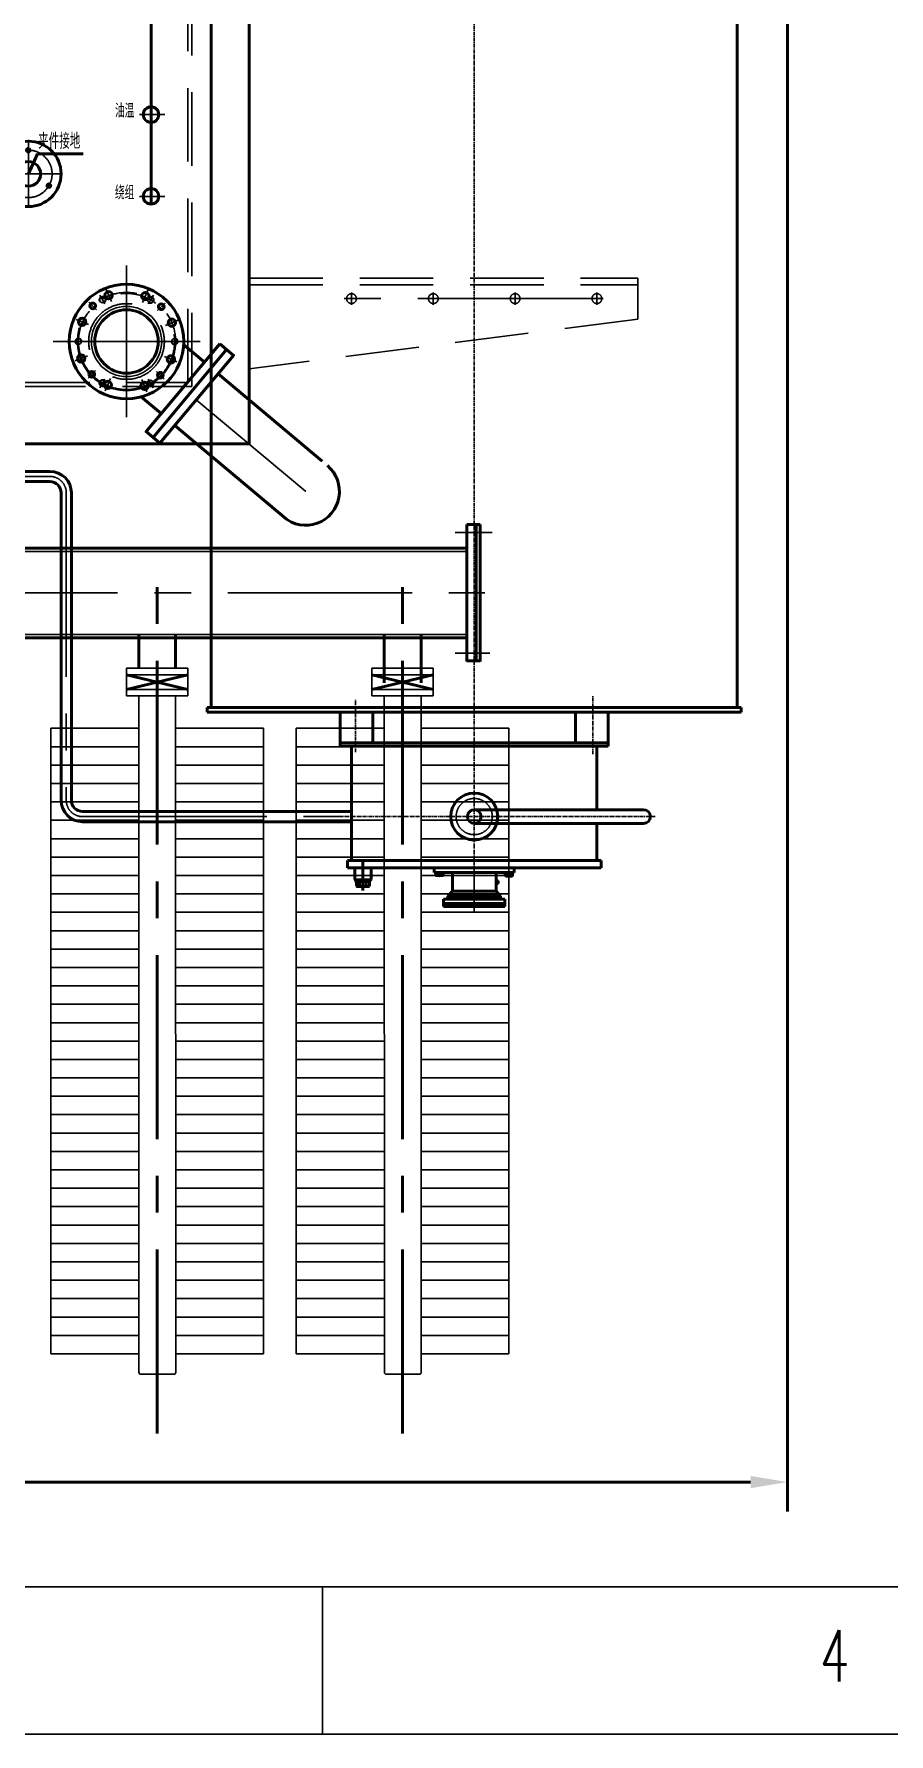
# Model space of a CAD drawing. Header units: millimetres. Extents: x 71406 to 93150, y 2492 to 17792.
# Drawn here: x 79327 to 81417, y 2582 to 6740 of the extents above; entities that cross this region are included whole.
import ezdxf

# ---------------------------------------------------------------- set-up
doc = ezdxf.new("R2010")
doc.units = ezdxf.units.MM
doc.header["$LTSCALE"] = 360
for name, pattern in [('ACAD_ISO04W100', [30, 24, -3, 0, -3]), ('CENTER', [2, 1.25, -0.25, 0.25, -0.25]), ('DASHED', [0.75, 0.5, -0.25]), ('DIVIDE', [1.25, 0.5, -0.25, 0, -0.25, 0, -0.25])]:
    doc.linetypes.add(name, pattern=pattern)
for name, color, linetype, lineweight in [('0粗实线层', 7, 'Continuous', 50), ('1虚线层', 5, 'DASHED', 25), ('2中心线层', 1, 'CENTER', 25), ('4细实线层', 2, 'Continuous', 25), ('5文字层', 6, 'Continuous', 25), ('6标注层', 3, 'Continuous', 25)]:
    doc.layers.add(name, color=color, linetype=linetype, lineweight=lineweight)
for name, color, linetype in [('1轮廓实线层', 7, 'Continuous'), ('2', 2, 'CENTER'), ('3中心线层', 1, 'ACAD_ISO04W100'), ('4虚线层', 6, 'DASHED'), ('5', 3, 'Continuous'), ('6', 4, 'DIVIDE')]:
    doc.layers.add(name, color=color, linetype=linetype)
doc.styles.add('ROMANS', font='romans.shx', dxfattribs={"width": 0.67, "bigfont": 'bigfont.shx'})
doc.styles.get("Standard").update_dxf_attribs({"font": 'txt.shx', "width": 0.67, "bigfont": 'hztxt.shx'})
doc.styles.add('TH_GBDIM', font='txt.shx', dxfattribs={"width": 0.67, "bigfont": 'hztxt.shx'})
doc.dimstyles.new('TH_GBDIM', dxfattribs={"dimscale": 36, "dimtxt": 3.5, "dimasz": 2.5, "dimexe": 2, "dimexo": 0, "dimgap": 1.5, "dimtad": 0, "dimtoh": 1, "dimdec": 1, "dimdsep": 46, "dimtxsty": 'TH_GBDIM', "dimcen": 2.5, "dimclrd": 3, "dimclre": 3, "dimclrt": 6, "dimadec": 0, "dimazin": 2, "dimtfac": 0.714286, "dimtdec": 1, "dimtmove": 0, "dimatfit": 3, "dimfxl": 2, "dimtzin": 0, "dimlwd": -1, "dimlwe": -1, "dimarcsym": 0})

# ---------------------------------------------------------------- blocks, each defined once
blk = doc.blocks.new('A$C081C12F3')
for p, q in [((2751.4, 194.2), (2751.4, 2404.2)), ((-3098.6, 194.2), (2751.4, 194.2))]:
    blk.add_line(p, q)
at = {"layer": '1虚线层'}
for p, q in [((2601.4, 344.2), (2601.4, 2254.2)), ((2611.4, 334.2), (2611.4, 2264.2)), ((-2958.6, 334.2), (2611.4, 334.2)), ((-2948.6, 344.2), (2601.4, 344.2))]:
    blk.add_line(p, q, dxfattribs=at)
blk = doc.blocks.new('A$C546C29F4')
at = {"color": 1}
blk.add_line((88.6, 0), (88.6, 1391.5), dxfattribs=at)
at = {"color": 0, "linetype": 'ByBlock'}
for centre in [(88.6, 219), (88.6, 19)]:
    blk.add_circle(centre, 19, dxfattribs=at)
at = {"layer": '3中心线层'}
for p, q in [((60.2, 219), (122.5, 219)), ((60.2, 19), (122.5, 19))]:
    blk.add_line(p, q, dxfattribs=at)
at = {"color": 6, "width": 836.407, "attachment_point": 1, "style": 'TH_GBDIM'}
for s, insert, char_height in [('{\\Ftxt,hztxt|c134;油温}', (0.4, 245.3), 33.746), ('绕组', (0.4, 45.3), 33.75)]:
    blk.add_mtext(s, dxfattribs=dict(at, insert=insert, char_height=char_height))
blk = doc.blocks.new('压力释放阀')
for centre, radius in [((77754.1, -43204.1), 86), ((77695.4, -43102.3), 7), ((77812.9, -43102.3), 7), ((77636.6, -43204.1), 7), ((77871.6, -43204.1), 7), ((77695.3, -43305.8), 7), ((77812.8, -43305.8), 7)]:
    blk.add_circle(centre, radius)
at = {"layer": '1虚线层'}
blk.add_circle((77754.1, -43204.1), 92.5, dxfattribs=at)
for centre, start, end in [((77695.4, -43102.3), 300, 212.9854), ((77812.9, -43102.3), 240, 152.9854), ((77636.6, -43204.1), 0, 272.9854), ((77871.6, -43204.1), 180, 92.9854), ((77695.3, -43305.8), 60, 332.9854), ((77812.8, -43305.8), 120, 32.9854)]:
    blk.add_arc(centre, 8, start, end, dxfattribs=at)
at = {"layer": '2中心线层'}
for p, q in [((77754.1, -43352), (77754.1, -43056.3)), ((77701, -43112), (77688.6, -43090.5)), ((77807.3, -43112.1), (77819.7, -43090.5)), ((77606.2, -43204.2), (77902, -43204.2)), ((77700.9, -43296), (77688.5, -43317.6)), ((77807.2, -43296.1), (77819.6, -43317.6))]:
    blk.add_line(p, q, dxfattribs=at)
blk.add_circle((77754.1, -43204.1), 117.5, dxfattribs=at)
at = {"layer": '4细实线层', "color": 0}
blk.add_circle((77754.1, -43204.1), 140, dxfattribs=at)
blk = doc.blocks.new('A$C66063F32')
for centre, radius in [((0, 0), 80), ((0, 58), 4), ((0, 0), 30), ((-50.2, -29), 4), ((50.2, -29), 4)]:
    blk.add_circle(centre, radius)
at = {"layer": '0粗实线层', "color": 3}
for p, q in [((0, 0), (22.3, 49.2)), ((22.3, 49.2), (133.7, 49.2))]:
    blk.add_line(p, q, dxfattribs=at)
at = {"layer": '1虚线层'}
for centre, start, end in [((0, 58), 90, 2.9649), ((-50.2, -29), 210, 122.9649), ((50.2, -29), 330, 242.9649)]:
    blk.add_arc(centre, 6, start, end, dxfattribs=at)
at = {"layer": '2中心线层'}
for p, q in [((0, -83), (0, 83)), ((83, 0), (-83, 0))]:
    blk.add_line(p, q, dxfattribs=at)
blk.add_circle((0, 0), 58, dxfattribs=at)
at = {"layer": '5文字层', "insert": (24, 99.5), "char_height": 38.4, "width": 158.747, "attachment_point": 1}
blk.add_mtext('夹件接地', dxfattribs=at)
blk = doc.blocks.new('A$C480E185F')
at = {"color": 1, "linetype": 'CENTER'}
for p, q in [((890, -3405.6), (890, -1291)), ((1490, -3405.6), (1490, -1291))]:
    blk.add_line(p, q, dxfattribs=at)
at = {"color": 0}
for p, q in [((845, -1450), (845, -1534)), ((935, -1450), (935, -1534)), ((1445, -1450), (1445, -1570)), ((1445, -1450), (1445, -1534)), ((1535, -1450), (1535, -1570)), ((1535, -1450), (1535, -1534)), ((965, -1550), (815, -1586)), ((815, -1550), (965, -1586)), ((965, -1550), (815, -1586)), ((815, -1550), (965, -1586)), ((965, -1550), (815, -1586)), ((815, -1550), (965, -1586)), ((965, -1550), (815, -1586)), ((815, -1550), (965, -1586)), ((1565, -1550), (1415, -1586)), ((1415, -1550), (1565, -1586)), ((1565, -1550), (1415, -1586)), ((1415, -1550), (1565, -1586)), ((1565, -1550), (1415, -1586)), ((1415, -1550), (1565, -1586)), ((1565, -1550), (1415, -1586)), ((1415, -1550), (1565, -1586))]:
    blk.add_line(p, q, dxfattribs=at)
at = {"layer": '0粗实线层', "color": 0}
for p, q in [((1680, -1182.5), (1647, -1182.5)), ((1647, -1182.5), (1647, -1517.5)), ((1670, -1182.5), (1670, -1517.5)), ((1680, -1182.5), (1680, -1517.5)), ((-5267, -1240.5), (1647, -1240.5)), ((-5267, -1459.5), (1647, -1459.5)), ((1680, -1516), (1647, -1516))]:
    blk.add_line(p, q, dxfattribs=at)
at = {"layer": '2中心线层'}
blk.add_line((-5417, -1350), (1690.8, -1350), dxfattribs=at)
at = {"layer": '5', "color": 0}
for p, q in [((965, -1534), (815, -1534)), ((815, -1534), (815, -1550)), ((965, -1534), (815, -1534)), ((815, -1534), (815, -1550)), ((965, -1534), (815, -1534)), ((815, -1534), (815, -1550)), ((965, -1534), (815, -1534)), ((815, -1534), (815, -1550)), ((965, -1534), (965, -1550)), ((965, -1534), (965, -1550)), ((965, -1534), (965, -1550)), ((965, -1534), (965, -1550)), ((1565, -1534), (1415, -1534)), ((1415, -1534), (1415, -1550)), ((1565, -1534), (1415, -1534)), ((1415, -1534), (1415, -1550)), ((1565, -1534), (1415, -1534)), ((1415, -1534), (1415, -1550)), ((1565, -1534), (1415, -1534)), ((1415, -1534), (1415, -1550)), ((1565, -1534), (1565, -1550)), ((1565, -1534), (1565, -1550)), ((1565, -1534), (1565, -1550)), ((1565, -1534), (1565, -1550)), ((965, -1550), (815, -1550)), ((815, -1550), (815, -1586)), ((965, -1550), (815, -1550)), ((815, -1550), (815, -1586)), ((965, -1550), (815, -1550)), ((815, -1550), (815, -1586)), ((965, -1550), (815, -1550)), ((815, -1550), (815, -1586)), ((965, -1586), (965, -1550)), ((965, -1586), (965, -1550)), ((965, -1586), (965, -1550)), ((965, -1586), (965, -1550)), ((1565, -1550), (1415, -1550)), ((1415, -1550), (1415, -1586)), ((1565, -1550), (1415, -1550)), ((1415, -1550), (1415, -1586)), ((1565, -1550), (1415, -1550)), ((1415, -1550), (1415, -1586)), ((1565, -1550), (1415, -1550)), ((1415, -1550), (1415, -1586)), ((1565, -1586), (1565, -1550)), ((1565, -1586), (1565, -1550)), ((1565, -1586), (1565, -1550)), ((1565, -1586), (1565, -1550)), ((815, -1586), (815, -1602)), ((815, -1586), (965, -1586)), ((815, -1586), (815, -1602)), ((815, -1586), (965, -1586)), ((815, -1586), (815, -1602)), ((815, -1586), (965, -1586)), ((815, -1586), (815, -1602)), ((815, -1586), (965, -1586)), ((815, -1602), (890, -1602)), ((815, -1602), (890, -1602)), ((815, -1602), (890, -1602)), ((815, -1602), (890, -1602)), ((890, -1602), (845, -1602)), ((890, -1602), (845, -1602)), ((890, -1602), (845, -1602)), ((890, -1602), (845, -1602)), ((845, -1602), (845.5, -3256)), ((965, -1602), (890, -1602)), ((965, -1602), (890, -1602)), ((965, -1602), (890, -1602)), ((965, -1602), (890, -1602)), ((935, -1602), (935.5, -3256)), ((965, -1586), (965, -1602)), ((965, -1586), (965, -1602)), ((965, -1586), (965, -1602)), ((965, -1586), (965, -1602)), ((1415, -1586), (1415, -1602)), ((1415, -1586), (1565, -1586)), ((1415, -1586), (1415, -1602)), ((1415, -1586), (1565, -1586)), ((1415, -1586), (1415, -1602)), ((1415, -1586), (1565, -1586)), ((1415, -1586), (1415, -1602)), ((1415, -1586), (1565, -1586)), ((1415, -1602), (1490, -1602)), ((1415, -1602), (1490, -1602)), ((1415, -1602), (1490, -1602)), ((1415, -1602), (1490, -1602)), ((1490, -1602), (1445, -1602)), ((1490, -1602), (1445, -1602)), ((1490, -1602), (1445, -1602)), ((1490, -1602), (1445, -1602)), ((1445, -1602), (1445.5, -3256)), ((1565, -1602), (1490, -1602)), ((1565, -1602), (1490, -1602)), ((1565, -1602), (1490, -1602)), ((1565, -1602), (1490, -1602)), ((1535, -1602), (1535.5, -3256)), ((1565, -1586), (1565, -1602)), ((1565, -1586), (1565, -1602)), ((1565, -1586), (1565, -1602)), ((1565, -1586), (1565, -1602)), ((630, -1681), (630, -3211)), ((845, -1681), (630, -1681)), ((935, -1681), (1150, -1681)), ((1150, -1681), (1150, -3211)), ((1230, -1681), (1230, -3211)), ((1445, -1681), (1230, -1681)), ((1535, -1681), (1750, -1681)), ((1750, -1681), (1750, -3211)), ((845, -3211), (630, -3211)), ((845, -3211), (630, -3211)), ((845, -3211), (630, -3211)), ((845, -3211), (630, -3211)), ((845, -3211), (630, -3211)), ((845, -3211), (630, -3211)), ((845, -3211), (630, -3211)), ((845, -3211), (630, -3211)), ((845, -3211), (630, -3211)), ((845, -3211), (630, -3211)), ((845, -3211), (630, -3211)), ((845, -3211), (630, -3211)), ((845, -3211), (630, -3211)), ((845, -3211), (630, -3211)), ((845, -3211), (630, -3211)), ((845, -3211), (630, -3211)), ((935, -3211), (1150, -3211)), ((935, -3211), (1150, -3211)), ((935, -3211), (1150, -3211)), ((935, -3211), (1150, -3211)), ((935, -3211), (1150, -3211)), ((935, -3211), (1150, -3211)), ((935, -3211), (1150, -3211)), ((935, -3211), (1150, -3211)), ((935, -3211), (1150, -3211)), ((935, -3211), (1150, -3211)), ((935, -3211), (1150, -3211)), ((935, -3211), (1150, -3211)), ((935, -3211), (1150, -3211)), ((935, -3211), (1150, -3211)), ((935, -3211), (1150, -3211)), ((935, -3211), (1150, -3211)), ((1445, -3211), (1230, -3211)), ((1445, -3211), (1230, -3211)), ((1445, -3211), (1230, -3211)), ((1445, -3211), (1230, -3211)), ((1445, -3211), (1230, -3211)), ((1445, -3211), (1230, -3211)), ((1445, -3211), (1230, -3211)), ((1445, -3211), (1230, -3211)), ((1445, -3211), (1230, -3211)), ((1445, -3211), (1230, -3211)), ((1445, -3211), (1230, -3211)), ((1445, -3211), (1230, -3211)), ((1445, -3211), (1230, -3211)), ((1445, -3211), (1230, -3211)), ((1445, -3211), (1230, -3211)), ((1445, -3211), (1230, -3211)), ((1535, -3211), (1750, -3211)), ((1535, -3211), (1750, -3211)), ((1535, -3211), (1750, -3211)), ((1535, -3211), (1750, -3211)), ((1535, -3211), (1750, -3211)), ((1535, -3211), (1750, -3211)), ((1535, -3211), (1750, -3211)), ((1535, -3211), (1750, -3211)), ((1535, -3211), (1750, -3211)), ((1535, -3211), (1750, -3211)), ((1535, -3211), (1750, -3211)), ((1535, -3211), (1750, -3211)), ((1535, -3211), (1750, -3211)), ((1535, -3211), (1750, -3211)), ((1535, -3211), (1750, -3211)), ((1535, -3211), (1750, -3211)), ((850.5, -3261), (930.5, -3261)), ((1450.5, -3261), (1530.5, -3261))]:
    blk.add_line(p, q, dxfattribs=at)
at = {"layer": '5', "color": 2}
for p, q in [((845, -1726), (630, -1726)), ((935, -1726), (1150, -1726)), ((1445, -1726), (1230, -1726)), ((1535, -1726), (1750, -1726)), ((845, -1771), (630, -1771)), ((935, -1771), (1150, -1771)), ((1445, -1771), (1230, -1771)), ((1535, -1771), (1750, -1771)), ((845, -1816), (630, -1816)), ((935, -1816), (1150, -1816)), ((1445, -1816), (1230, -1816)), ((1535, -1816), (1750, -1816)), ((845, -1861), (630, -1861)), ((935, -1861), (1150, -1861)), ((1445, -1861), (1230, -1861)), ((1535, -1861), (1750, -1861)), ((845, -1906), (630, -1906)), ((935, -1906), (1150, -1906)), ((1445, -1906), (1230, -1906)), ((1535, -1906), (1750, -1906)), ((845, -1951), (630, -1951)), ((935, -1951), (1150, -1951)), ((1445, -1951), (1230, -1951)), ((1535, -1951), (1750, -1951)), ((845, -1996), (630, -1996)), ((935, -1996), (1150, -1996)), ((1445, -1996), (1230, -1996)), ((1535, -1996), (1750, -1996)), ((845, -2041), (630, -2041)), ((935, -2041), (1150, -2041)), ((1445, -2041), (1230, -2041)), ((1535, -2041), (1750, -2041)), ((845, -2086), (630, -2086)), ((935, -2086), (1150, -2086)), ((1445, -2086), (1230, -2086)), ((1535, -2086), (1750, -2086)), ((845, -2131), (630, -2131)), ((935, -2131), (1150, -2131)), ((1445, -2131), (1230, -2131)), ((1535, -2131), (1750, -2131)), ((845, -2176), (630, -2176)), ((935, -2176), (1150, -2176)), ((1445, -2176), (1230, -2176)), ((1535, -2176), (1750, -2176)), ((845, -2221), (630, -2221)), ((935, -2221), (1150, -2221)), ((1445, -2221), (1230, -2221)), ((1535, -2221), (1750, -2221)), ((845, -2266), (630, -2266)), ((935, -2266), (1150, -2266)), ((1445, -2266), (1230, -2266)), ((1535, -2266), (1750, -2266)), ((845, -2311), (630, -2311)), ((935, -2311), (1150, -2311)), ((1445, -2311), (1230, -2311)), ((1535, -2311), (1750, -2311)), ((845, -2356), (630, -2356)), ((935, -2356), (1150, -2356)), ((1445, -2356), (1230, -2356)), ((1535, -2356), (1750, -2356)), ((845, -2401), (630, -2401)), ((845, -2401), (637.5, -2401)), ((935, -2401), (1150, -2401)), ((935, -2401), (1142.5, -2401)), ((1445, -2401), (1230, -2401)), ((1445, -2401), (1237.5, -2401)), ((1535, -2401), (1750, -2401)), ((1535, -2401), (1742.5, -2401)), ((845, -2446), (630, -2446)), ((845, -2446), (637.5, -2446)), ((935, -2446), (1150, -2446)), ((935, -2446), (1142.5, -2446)), ((1445, -2446), (1230, -2446)), ((1445, -2446), (1237.5, -2446)), ((1535, -2446), (1750, -2446)), ((1535, -2446), (1742.5, -2446)), ((845, -2491), (630, -2491)), ((845, -2491), (630, -2491)), ((935, -2491), (1150, -2491)), ((935, -2491), (1150, -2491)), ((1445, -2491), (1230, -2491)), ((1445, -2491), (1230, -2491)), ((1535, -2491), (1750, -2491)), ((1535, -2491), (1750, -2491)), ((845, -2536), (630, -2536)), ((845, -2536), (630, -2536)), ((935, -2536), (1150, -2536)), ((935, -2536), (1150, -2536)), ((935, -2536), (1150, -2536)), ((1445, -2536), (1230, -2536)), ((1445, -2536), (1230, -2536)), ((1535, -2536), (1750, -2536)), ((1535, -2536), (1750, -2536)), ((1535, -2536), (1750, -2536)), ((845, -2581), (630, -2581)), ((845, -2581), (630, -2581)), ((845, -2581), (630, -2581)), ((845, -2581), (630, -2581)), ((935, -2581), (1150, -2581)), ((935, -2581), (1150, -2581)), ((935, -2581), (1150, -2581)), ((935, -2581), (1150, -2581)), ((935, -2581), (1150, -2581)), ((1445, -2581), (1230, -2581)), ((1445, -2581), (1230, -2581)), ((1445, -2581), (1230, -2581)), ((1445, -2581), (1230, -2581)), ((1535, -2581), (1750, -2581)), ((1535, -2581), (1750, -2581)), ((1535, -2581), (1750, -2581)), ((1535, -2581), (1750, -2581)), ((1535, -2581), (1750, -2581)), ((845, -2626), (630, -2626)), ((845, -2626), (630, -2626)), ((845, -2626), (630, -2626)), ((845, -2626), (630, -2626)), ((845, -2626), (630, -2626)), ((845, -2626), (630, -2626)), ((845, -2626), (630, -2626)), ((935, -2626), (1150, -2626)), ((935, -2626), (1150, -2626)), ((935, -2626), (1150, -2626)), ((935, -2626), (1150, -2626)), ((935, -2626), (1150, -2626)), ((935, -2626), (1150, -2626)), ((935, -2626), (1150, -2626)), ((1445, -2626), (1230, -2626)), ((1445, -2626), (1230, -2626)), ((1445, -2626), (1230, -2626)), ((1445, -2626), (1230, -2626)), ((1445, -2626), (1230, -2626)), ((1445, -2626), (1230, -2626)), ((1445, -2626), (1230, -2626)), ((1535, -2626), (1750, -2626)), ((1535, -2626), (1750, -2626)), ((1535, -2626), (1750, -2626)), ((1535, -2626), (1750, -2626)), ((1535, -2626), (1750, -2626)), ((1535, -2626), (1750, -2626)), ((1535, -2626), (1750, -2626)), ((845, -2671), (630, -2671)), ((845, -2671), (630, -2671)), ((845, -2671), (630, -2671)), ((845, -2671), (630, -2671)), ((935, -2671), (1150, -2671)), ((935, -2671), (1150, -2671)), ((935, -2671), (1150, -2671)), ((935, -2671), (1150, -2671)), ((935, -2671), (1150, -2671)), ((1445, -2671), (1230, -2671)), ((1445, -2671), (1230, -2671)), ((1445, -2671), (1230, -2671)), ((1445, -2671), (1230, -2671)), ((1535, -2671), (1750, -2671)), ((1535, -2671), (1750, -2671)), ((1535, -2671), (1750, -2671)), ((1535, -2671), (1750, -2671)), ((1535, -2671), (1750, -2671)), ((845, -2716), (630, -2716)), ((845, -2716), (630, -2716)), ((845, -2716), (630, -2716)), ((845, -2716), (630, -2716)), ((845, -2716), (630, -2716)), ((845, -2716), (630, -2716)), ((845, -2716), (630, -2716)), ((935, -2716), (1150, -2716)), ((935, -2716), (1150, -2716)), ((935, -2716), (1150, -2716)), ((935, -2716), (1150, -2716)), ((935, -2716), (1150, -2716)), ((935, -2716), (1150, -2716)), ((935, -2716), (1150, -2716)), ((1445, -2716), (1230, -2716)), ((1445, -2716), (1230, -2716)), ((1445, -2716), (1230, -2716)), ((1445, -2716), (1230, -2716)), ((1445, -2716), (1230, -2716)), ((1445, -2716), (1230, -2716)), ((1445, -2716), (1230, -2716)), ((1535, -2716), (1750, -2716)), ((1535, -2716), (1750, -2716)), ((1535, -2716), (1750, -2716)), ((1535, -2716), (1750, -2716)), ((1535, -2716), (1750, -2716)), ((1535, -2716), (1750, -2716)), ((1535, -2716), (1750, -2716)), ((845, -2761), (630, -2761)), ((845, -2761), (630, -2761)), ((845, -2761), (630, -2761)), ((845, -2761), (630, -2761)), ((935, -2761), (1150, -2761)), ((935, -2761), (1150, -2761)), ((935, -2761), (1150, -2761)), ((935, -2761), (1150, -2761)), ((935, -2761), (1150, -2761)), ((1445, -2761), (1230, -2761)), ((1445, -2761), (1230, -2761)), ((1445, -2761), (1230, -2761)), ((1445, -2761), (1230, -2761)), ((1535, -2761), (1750, -2761)), ((1535, -2761), (1750, -2761)), ((1535, -2761), (1750, -2761)), ((1535, -2761), (1750, -2761)), ((1535, -2761), (1750, -2761)), ((845, -2806), (630, -2806)), ((845, -2806), (630, -2806)), ((845, -2806), (630, -2806)), ((845, -2806), (630, -2806)), ((845, -2806), (630, -2806)), ((845, -2806), (630, -2806)), ((845, -2806), (630, -2806)), ((935, -2806), (1150, -2806)), ((935, -2806), (1150, -2806)), ((935, -2806), (1150, -2806)), ((935, -2806), (1150, -2806)), ((935, -2806), (1150, -2806)), ((935, -2806), (1150, -2806)), ((935, -2806), (1150, -2806)), ((1445, -2806), (1230, -2806)), ((1445, -2806), (1230, -2806)), ((1445, -2806), (1230, -2806)), ((1445, -2806), (1230, -2806)), ((1445, -2806), (1230, -2806)), ((1445, -2806), (1230, -2806)), ((1445, -2806), (1230, -2806)), ((1535, -2806), (1750, -2806)), ((1535, -2806), (1750, -2806)), ((1535, -2806), (1750, -2806)), ((1535, -2806), (1750, -2806)), ((1535, -2806), (1750, -2806)), ((1535, -2806), (1750, -2806)), ((1535, -2806), (1750, -2806)), ((845, -2851), (630, -2851)), ((845, -2851), (630, -2851)), ((845, -2851), (630, -2851)), ((845, -2851), (630, -2851)), ((845, -2851), (630, -2851)), ((935, -2851), (1150, -2851)), ((935, -2851), (1150, -2851)), ((935, -2851), (1150, -2851)), ((935, -2851), (1150, -2851)), ((935, -2851), (1150, -2851)), ((935, -2851), (1150, -2851)), ((935, -2851), (1150, -2851)), ((935, -2851), (1150, -2851)), ((935, -2851), (1150, -2851)), ((935, -2851), (1150, -2851)), ((1445, -2851), (1230, -2851)), ((1445, -2851), (1230, -2851)), ((1445, -2851), (1230, -2851)), ((1445, -2851), (1230, -2851)), ((1445, -2851), (1230, -2851)), ((1535, -2851), (1750, -2851)), ((1535, -2851), (1750, -2851)), ((1535, -2851), (1750, -2851)), ((1535, -2851), (1750, -2851)), ((1535, -2851), (1750, -2851)), ((1535, -2851), (1750, -2851)), ((1535, -2851), (1750, -2851)), ((1535, -2851), (1750, -2851)), ((1535, -2851), (1750, -2851)), ((1535, -2851), (1750, -2851)), ((845, -2896), (630, -2896)), ((845, -2896), (630, -2896)), ((845, -2896), (630, -2896)), ((845, -2896), (630, -2896)), ((845, -2896), (630, -2896)), ((845, -2896), (630, -2896)), ((845, -2896), (630, -2896)), ((845, -2896), (630, -2896)), ((935, -2896), (1150, -2896)), ((935, -2896), (1150, -2896)), ((935, -2896), (1150, -2896)), ((935, -2896), (1150, -2896)), ((935, -2896), (1150, -2896)), ((935, -2896), (1150, -2896)), ((935, -2896), (1150, -2896)), ((935, -2896), (1150, -2896)), ((935, -2896), (1150, -2896)), ((935, -2896), (1150, -2896)), ((935, -2896), (1150, -2896)), ((935, -2896), (1150, -2896)), ((935, -2896), (1150, -2896)), ((935, -2896), (1150, -2896)), ((1445, -2896), (1230, -2896)), ((1445, -2896), (1230, -2896)), ((1445, -2896), (1230, -2896)), ((1445, -2896), (1230, -2896)), ((1445, -2896), (1230, -2896)), ((1445, -2896), (1230, -2896)), ((1445, -2896), (1230, -2896)), ((1445, -2896), (1230, -2896)), ((1535, -2896), (1750, -2896)), ((1535, -2896), (1750, -2896)), ((1535, -2896), (1750, -2896)), ((1535, -2896), (1750, -2896)), ((1535, -2896), (1750, -2896)), ((1535, -2896), (1750, -2896)), ((1535, -2896), (1750, -2896)), ((1535, -2896), (1750, -2896)), ((1535, -2896), (1750, -2896)), ((1535, -2896), (1750, -2896)), ((1535, -2896), (1750, -2896)), ((1535, -2896), (1750, -2896)), ((1535, -2896), (1750, -2896)), ((1535, -2896), (1750, -2896)), ((845, -2941), (630, -2941)), ((845, -2941), (630, -2941)), ((845, -2941), (630, -2941)), ((845, -2941), (630, -2941)), ((845, -2941), (630, -2941)), ((935, -2941), (1150, -2941)), ((935, -2941), (1150, -2941)), ((935, -2941), (1150, -2941)), ((935, -2941), (1150, -2941)), ((935, -2941), (1150, -2941)), ((935, -2941), (1150, -2941)), ((935, -2941), (1150, -2941)), ((935, -2941), (1150, -2941)), ((935, -2941), (1150, -2941)), ((935, -2941), (1150, -2941)), ((1445, -2941), (1230, -2941)), ((1445, -2941), (1230, -2941)), ((1445, -2941), (1230, -2941)), ((1445, -2941), (1230, -2941)), ((1445, -2941), (1230, -2941)), ((1535, -2941), (1750, -2941)), ((1535, -2941), (1750, -2941)), ((1535, -2941), (1750, -2941)), ((1535, -2941), (1750, -2941)), ((1535, -2941), (1750, -2941)), ((1535, -2941), (1750, -2941)), ((1535, -2941), (1750, -2941)), ((1535, -2941), (1750, -2941)), ((1535, -2941), (1750, -2941)), ((1535, -2941), (1750, -2941)), ((845, -2986), (630, -2986)), ((845, -2986), (630, -2986)), ((845, -2986), (630, -2986)), ((845, -2986), (630, -2986)), ((845, -2986), (630, -2986)), ((845, -2986), (630, -2986)), ((845, -2986), (630, -2986)), ((845, -2986), (630, -2986)), ((935, -2986), (1150, -2986)), ((935, -2986), (1150, -2986)), ((935, -2986), (1150, -2986)), ((935, -2986), (1150, -2986)), ((935, -2986), (1150, -2986)), ((935, -2986), (1150, -2986)), ((935, -2986), (1150, -2986)), ((935, -2986), (1150, -2986)), ((935, -2986), (1150, -2986)), ((935, -2986), (1150, -2986)), ((935, -2986), (1150, -2986)), ((935, -2986), (1150, -2986)), ((935, -2986), (1150, -2986)), ((935, -2986), (1150, -2986)), ((1445, -2986), (1230, -2986)), ((1445, -2986), (1230, -2986)), ((1445, -2986), (1230, -2986)), ((1445, -2986), (1230, -2986)), ((1445, -2986), (1230, -2986)), ((1445, -2986), (1230, -2986)), ((1445, -2986), (1230, -2986)), ((1445, -2986), (1230, -2986)), ((1535, -2986), (1750, -2986)), ((1535, -2986), (1750, -2986)), ((1535, -2986), (1750, -2986)), ((1535, -2986), (1750, -2986)), ((1535, -2986), (1750, -2986)), ((1535, -2986), (1750, -2986)), ((1535, -2986), (1750, -2986)), ((1535, -2986), (1750, -2986)), ((1535, -2986), (1750, -2986)), ((1535, -2986), (1750, -2986)), ((1535, -2986), (1750, -2986)), ((1535, -2986), (1750, -2986)), ((1535, -2986), (1750, -2986)), ((1535, -2986), (1750, -2986)), ((845, -3031), (630, -3031)), ((845, -3031), (630, -3031)), ((845, -3031), (630, -3031)), ((845, -3031), (630, -3031)), ((845, -3031), (630, -3031)), ((845, -3031), (630, -3031)), ((845, -3031), (630, -3031)), ((845, -3031), (630, -3031)), ((845, -3031), (630, -3031)), ((845, -3031), (630, -3031)), ((935, -3031), (1150, -3031)), ((935, -3031), (1150, -3031)), ((935, -3031), (1150, -3031)), ((935, -3031), (1150, -3031)), ((935, -3031), (1150, -3031)), ((935, -3031), (1150, -3031)), ((935, -3031), (1150, -3031)), ((935, -3031), (1150, -3031)), ((935, -3031), (1150, -3031)), ((935, -3031), (1150, -3031)), ((1445, -3031), (1230, -3031)), ((1445, -3031), (1230, -3031)), ((1445, -3031), (1230, -3031)), ((1445, -3031), (1230, -3031)), ((1445, -3031), (1230, -3031)), ((1445, -3031), (1230, -3031)), ((1445, -3031), (1230, -3031)), ((1445, -3031), (1230, -3031)), ((1445, -3031), (1230, -3031)), ((1445, -3031), (1230, -3031)), ((1535, -3031), (1750, -3031)), ((1535, -3031), (1750, -3031)), ((1535, -3031), (1750, -3031)), ((1535, -3031), (1750, -3031)), ((1535, -3031), (1750, -3031)), ((1535, -3031), (1750, -3031)), ((1535, -3031), (1750, -3031)), ((1535, -3031), (1750, -3031)), ((1535, -3031), (1750, -3031)), ((1535, -3031), (1750, -3031)), ((845, -3076), (630, -3076)), ((845, -3076), (630, -3076)), ((845, -3076), (630, -3076)), ((845, -3076), (630, -3076)), ((845, -3076), (630, -3076)), ((845, -3076), (630, -3076)), ((845, -3076), (630, -3076)), ((845, -3076), (630, -3076)), ((845, -3076), (630, -3076)), ((845, -3076), (630, -3076)), ((935, -3076), (1150, -3076)), ((935, -3076), (1150, -3076)), ((935, -3076), (1150, -3076)), ((935, -3076), (1150, -3076)), ((935, -3076), (1150, -3076)), ((935, -3076), (1150, -3076)), ((935, -3076), (1150, -3076)), ((935, -3076), (1150, -3076)), ((935, -3076), (1150, -3076)), ((935, -3076), (1150, -3076)), ((1445, -3076), (1230, -3076)), ((1445, -3076), (1230, -3076)), ((1445, -3076), (1230, -3076)), ((1445, -3076), (1230, -3076)), ((1445, -3076), (1230, -3076)), ((1445, -3076), (1230, -3076)), ((1445, -3076), (1230, -3076)), ((1445, -3076), (1230, -3076)), ((1445, -3076), (1230, -3076)), ((1445, -3076), (1230, -3076)), ((1535, -3076), (1750, -3076)), ((1535, -3076), (1750, -3076)), ((1535, -3076), (1750, -3076)), ((1535, -3076), (1750, -3076)), ((1535, -3076), (1750, -3076)), ((1535, -3076), (1750, -3076)), ((1535, -3076), (1750, -3076)), ((1535, -3076), (1750, -3076)), ((1535, -3076), (1750, -3076)), ((1535, -3076), (1750, -3076)), ((845, -3121), (630, -3121)), ((845, -3121), (630, -3121)), ((845, -3121), (630, -3121)), ((845, -3121), (630, -3121)), ((845, -3121), (630, -3121)), ((845, -3121), (630, -3121)), ((845, -3121), (630, -3121)), ((845, -3121), (630, -3121)), ((845, -3121), (630, -3121)), ((845, -3121), (630, -3121)), ((935, -3121), (1150, -3121)), ((935, -3121), (1150, -3121)), ((935, -3121), (1150, -3121)), ((935, -3121), (1150, -3121)), ((935, -3121), (1150, -3121)), ((935, -3121), (1150, -3121)), ((935, -3121), (1150, -3121)), ((935, -3121), (1150, -3121)), ((935, -3121), (1150, -3121)), ((935, -3121), (1150, -3121)), ((1445, -3121), (1230, -3121)), ((1445, -3121), (1230, -3121)), ((1445, -3121), (1230, -3121)), ((1445, -3121), (1230, -3121)), ((1445, -3121), (1230, -3121)), ((1445, -3121), (1230, -3121)), ((1445, -3121), (1230, -3121)), ((1445, -3121), (1230, -3121)), ((1445, -3121), (1230, -3121)), ((1445, -3121), (1230, -3121)), ((1535, -3121), (1750, -3121)), ((1535, -3121), (1750, -3121)), ((1535, -3121), (1750, -3121)), ((1535, -3121), (1750, -3121)), ((1535, -3121), (1750, -3121)), ((1535, -3121), (1750, -3121)), ((1535, -3121), (1750, -3121)), ((1535, -3121), (1750, -3121)), ((1535, -3121), (1750, -3121)), ((1535, -3121), (1750, -3121)), ((845, -3166), (630, -3166)), ((845, -3166), (630, -3166)), ((845, -3166), (630, -3166)), ((845, -3166), (630, -3166)), ((845, -3166), (630, -3166)), ((845, -3166), (630, -3166)), ((845, -3166), (630, -3166)), ((845, -3166), (630, -3166)), ((845, -3166), (630, -3166)), ((845, -3166), (630, -3166)), ((935, -3166), (1150, -3166)), ((935, -3166), (1150, -3166)), ((935, -3166), (1150, -3166)), ((935, -3166), (1150, -3166)), ((935, -3166), (1150, -3166)), ((935, -3166), (1150, -3166)), ((935, -3166), (1150, -3166)), ((935, -3166), (1150, -3166)), ((935, -3166), (1150, -3166)), ((935, -3166), (1150, -3166)), ((1445, -3166), (1230, -3166)), ((1445, -3166), (1230, -3166)), ((1445, -3166), (1230, -3166)), ((1445, -3166), (1230, -3166)), ((1445, -3166), (1230, -3166)), ((1445, -3166), (1230, -3166)), ((1445, -3166), (1230, -3166)), ((1445, -3166), (1230, -3166)), ((1445, -3166), (1230, -3166)), ((1445, -3166), (1230, -3166)), ((1535, -3166), (1750, -3166)), ((1535, -3166), (1750, -3166)), ((1535, -3166), (1750, -3166)), ((1535, -3166), (1750, -3166)), ((1535, -3166), (1750, -3166)), ((1535, -3166), (1750, -3166)), ((1535, -3166), (1750, -3166)), ((1535, -3166), (1750, -3166)), ((1535, -3166), (1750, -3166)), ((1535, -3166), (1750, -3166))]:
    blk.add_line(p, q, dxfattribs=at)
at = {"layer": '5', "color": 0}
for centre, start, end in [((850.5, -3256), 180, 270), ((930.5, -3256), 270, 0), ((1450.5, -3256), 180, 270), ((1530.5, -3256), 270, 0)]:
    blk.add_arc(centre, 5, start, end, dxfattribs=at)
at = {"layer": '6', "color": 1}
for p, q in [((1709.3, -1202.5), (1618.5, -1202.5)), ((1703.3, -1497.5), (1618.5, -1497.5))]:
    blk.add_line(p, q, dxfattribs=at)
at = {"layer": '6', "color": 6, "linetype": 'ByBlock'}
for p, q in [((-2237, -1248.5), (1647, -1248.5)), ((-2387, -1451.5), (1647, -1451.5))]:
    blk.add_line(p, q, dxfattribs=at)
blk = doc.blocks.new('*U92')
at = {"layer": '1轮廓实线层'}
for p, q in [((-2, 10), (0, 10)), ((-2, 0), (-2, 10)), ((-2, 0), (-2, -10)), ((0, 10), (0, 0)), ((0, -10), (0, 0)), ((-2, -10), (0, -10))]:
    blk.add_line(p, q, dxfattribs=at)
at = {"layer": '3中心线层'}
blk.add_line((-4.1, 0), (1.8, 0), dxfattribs=at)
at = {"layer": '4虚线层'}
for p, q in [((-2, 5.5), (0, 5.5)), ((-2, -5.5), (0, -5.5))]:
    blk.add_line(p, q, dxfattribs=at)
blk = doc.blocks.new('A$C1A544966')
at = {"layer": '0粗实线层'}
for p, q in [((3679.6, 1877.9), (3679.6, 571.9)), ((3691.6, 1877.9), (3679.6, 1877.9)), ((3691.6, 1877.9), (3691.6, 571.9)), ((3679.6, 1867.9), (179.6, 1867.9)), ((3929.9, 1638.9), (3929.9, 1224.9)), ((3963.4, 1638.9), (3963.4, 1224.9)), ((3766.6, 1552.4), (3691.6, 1552.4)), ((3774.6, 1552.4), (3766.6, 1552.4)), ((3766.6, 1552.4), (3766.6, 897.4)), ((3766.6, 1552.4), (3766.6, 1472.4)), ((3774.6, 1224.9), (3774.6, 1552.4)), ((3929.9, 1524.9), (3774.6, 1524.9)), ((3774.6, 924.9), (3774.6, 1524.9)), ((4053.6, 1524.9), (3963.4, 1524.9)), ((4071.6, 1534.9), (4053.6, 1534.9)), ((4053.6, 1224.9), (4053.6, 1534.9)), ((4053.6, 1534.9), (4053.6, 1534.2)), ((4071.6, 1534.9), (4071.6, 1224.9)), ((3766.6, 1472.4), (3691.6, 1472.4)), ((4083.6, 1322.4), (4071.6, 1322.4)), ((4083.6, 1322.4), (4083.6, 1224.9)), ((4085.6, 1301), (4085.6, 1318.8)), ((4085.6, 1318.8), (4091.1, 1318.8)), ((4085.6, 1314.3), (4091.1, 1314.3)), ((4085.6, 1305.4), (4091.1, 1305.4)), ((4085.6, 1301), (4091.1, 1301)), ((4092, 1316.5), (4092, 1309.9)), ((4092, 1309.9), (4092, 1303.2)), ((4128.8, 1278.3), (4141.1, 1289.5)), ((4141.1, 1289.5), (4148.9, 1289.5)), ((4141.1, 1289.5), (4141.1, 1224.9)), ((4148.9, 1224.9), (4148.9, 1299.5)), ((4148.9, 1299.5), (4166.2, 1299.5)), ((4158.9, 1299.5), (4158.9, 1224.9)), ((4166.2, 1299.5), (4166.2, 1224.9)), ((4083.6, 1278.3), (4128.8, 1278.3)), ((4111.6, 1280.7), (4101.8, 1280.7)), ((4101.8, 1280.7), (4101.8, 1278.3)), ((4103.5, 1283.5), (4106.7, 1283.5)), ((4103.5, 1280.7), (4103.5, 1283.5)), ((4106.7, 1286), (4106.7, 1275.6)), ((4109.9, 1283.5), (4106.7, 1283.5)), ((4109.9, 1280.7), (4109.9, 1283.5)), ((4111.6, 1278.3), (4111.6, 1280.7)), ((4128.8, 1278.3), (4128.8, 1224.9)), ((4053.6, 914.9), (4053.6, 1224.9)), ((4071.6, 914.9), (4071.6, 1224.9)), ((4071.6, 1218.8), (4071.6, 1144.9)), ((4083.6, 1127.4), (4083.6, 1224.9)), ((4128.8, 1171.5), (4128.8, 1224.9)), ((4141.1, 1160.3), (4141.1, 1224.9)), ((4148.9, 1224.9), (4148.9, 1150.2)), ((4158.9, 1150.2), (4158.9, 1224.9)), ((4166.2, 1150.2), (4166.2, 1224.9)), ((4083.6, 1171.5), (4128.8, 1171.5)), ((4128.8, 1171.5), (4141.1, 1160.3)), ((4071.6, 1127.4), (4083.6, 1127.4)), ((4084.6, 1148.8), (4084.6, 1131)), ((4084.6, 1148.8), (4090.1, 1148.8)), ((4084.6, 1144.3), (4090.1, 1144.3)), ((4084.6, 1135.4), (4090.1, 1135.4)), ((4084.6, 1131), (4090.1, 1131)), ((4091, 1139.9), (4091, 1146.5)), ((4091, 1133.2), (4091, 1139.9)), ((4141.1, 1160.3), (4148.9, 1160.3)), ((4148.9, 1150.2), (4166.2, 1150.2)), ((3766.6, 977.4), (3691.6, 977.4)), ((3766.6, 897.4), (3766.6, 977.4)), ((4071.6, 972.9), (4100.6, 972.9)), ((4101.6, 971.9), (4100.6, 972.9)), ((4101.6, 971.9), (4101.6, 933.9)), ((4101.6, 970.9), (4104.6, 970.9)), ((4105.6, 969.9), (4104.6, 970.9)), ((4105.6, 969.9), (4105.6, 952.9)), ((4105.6, 968.6), (4116.9, 968.6)), ((4105.6, 961.1), (4115.8, 961.1)), ((4117.6, 965.7), (4117.6, 952.9)), ((3774.6, 924.9), (4053.6, 924.9)), ((3774.6, 897.4), (3774.6, 924.9)), ((4071.6, 914.9), (4053.6, 914.9)), ((4058, 952.9), (4127.6, 952.9)), ((4100.6, 932.9), (4071.6, 932.9)), ((4101.6, 933.9), (4100.6, 932.9)), ((4101.6, 934.9), (4104.6, 934.9)), ((4105.6, 935.9), (4104.6, 934.9)), ((4105.6, 935.9), (4105.6, 952.9)), ((4105.6, 944.7), (4115.8, 944.7)), ((4105.6, 937.1), (4116.9, 937.1)), ((4117.6, 940), (4117.6, 952.9)), ((3766.6, 897.4), (3691.6, 897.4)), ((3766.6, 897.4), (3774.6, 897.4)), ((3774.6, 897.4), (3766.6, 897.4)), ((3679.6, 581.9), (179.6, 581.9)), ((3691.6, 571.9), (3679.6, 571.9))]:
    blk.add_line(p, q, dxfattribs=at)
for radius in [57.5, 16.7]:
    blk.add_circle((3946.6, 1224.9), radius, dxfattribs=at)
for centre, radius, start, end in [((3946.6, 1638.9), 16.8, 0, 180), ((4089, 1316.5), 3.05, 313.2531, 46.7469), ((4081.3, 1309.9), 10.8, 335.6124, 24.3876), ((4089, 1303.2), 3.05, 313.2531, 46.7469), ((4088, 1146.5), 3.05, 313.2531, 46.7469), ((4080.3, 1139.9), 10.8, 335.6124, 24.3876), ((4088, 1133.2), 3.05, 313.2531, 46.7469), ((4111.4, 965.6), 6.29, 314.33, 28.7487), ((4098.8, 952.9), 18.8, 334.066, 25.934), ((4111.4, 940.2), 6.29, 331.2513, 45.67)]:
    blk.add_arc(centre, radius, start, end, dxfattribs=at)
at = {"layer": '2中心线层', "ltscale": 0.02}
for p, q in [((3946.6, 837.7), (3946.6, 1668.9)), ((3793.9, 1514.9), (3652.4, 1514.9)), ((4080.6, 1224.9), (93.6, 1224.9)), ((3788.7, 934.9), (3660, 934.9))]:
    blk.add_line(p, q, dxfattribs=at)
at = {"layer": '2中心线层'}
blk.add_line((4181.2, 1224.9), (4083.6, 1224.9), dxfattribs=at)
blk.add_circle((3946.6, 1224.9), 44.2, dxfattribs=at)
at = {"layer": '0粗实线层', "xscale": -1}
blk.add_blockref('*U92', (4083.6, 1309.9), dxfattribs=at)
at = {"layer": '0粗实线层', "rotation": 180}
blk.add_blockref('*U92', (4083.6, 1139.9), dxfattribs=at)
blk = doc.blocks.new('A$C38306807')
at = {"color": 1, "linetype": 'CENTER'}
for p, q in [((862, 1721.4), (182.1, 1721.4)), ((862, 221.4), (182.1, 221.4)), ((250, 206.4), (250, 236.4))]:
    blk.add_line(p, q, dxfattribs=at)
at = {"layer": '1虚线层'}
for p, q in [((950, 1771.4), (0, 1892.9)), ((950, 1671.4), (950, 1771.4)), ((265, 1721.4), (235, 1721.4)), ((465, 1721.4), (435, 1721.4)), ((635, 1721.4), (665, 1721.4)), ((835, 1721.4), (865, 1721.4)), ((0, 1687.4), (950, 1687.4)), ((0, 1671.4), (950, 1671.4)), ((0, 1671.4), (950, 1671.4)), ((0, 271.4), (950, 271.4)), ((0, 271.4), (950, 271.4)), ((0, 255.4), (950, 255.4)), ((950, 271.4), (950, 171.4)), ((950, 171.4), (0, 50))]:
    blk.add_line(p, q, dxfattribs=at)
for centre in [(250, 1721.4), (450, 1721.4), (650, 1721.4), (850, 1721.4), (250, 221.4), (450, 221.4), (650, 221.4), (850, 221.4)]:
    blk.add_circle(centre, 12, dxfattribs=at)
at = {"layer": '2中心线层'}
for p, q in [((250, 1736.4), (250, 1706.4)), ((450, 1736.4), (450, 1706.4)), ((650, 1736.4), (650, 1706.4)), ((850, 1736.4), (850, 1706.4)), ((265, 221.4), (235, 221.4)), ((465, 221.4), (435, 221.4)), ((450, 206.4), (450, 236.4)), ((635, 221.4), (665, 221.4)), ((650, 206.4), (650, 236.4)), ((835, 221.4), (865, 221.4)), ((850, 206.4), (850, 236.4))]:
    blk.add_line(p, q, dxfattribs=at)
blk = doc.blocks.new('8YB.180.A006.1')
at = {"layer": '0粗实线层'}
for centre, radius in [((0, 0), 140), ((-82.6, 82.6), 7), ((-43.7, 108.6), 9), ((45.9, 110.9), 9), ((84.9, 84.9), 7), ((-108.6, 43.7), 9), ((0, 0), 77.5), ((110.9, 45.9), 9), ((-106.3, -45.9), 9), ((113.1, -43.7), 9), ((-80.3, -84.9), 7), ((87.1, -82.6), 7), ((-41.4, -110.9), 9), ((48.2, -108.6), 9)]:
    blk.add_circle(centre, radius, dxfattribs=at)
at = {"layer": '2中心线层'}
for p, q in [((0, 179.7), (0, -179.7)), ((51.9, 125.2), (39.4, 95.1)), ((-91.9, 91.9), (-73.2, 73.2)), ((-49.6, 123), (-37.1, 92.9)), ((94.1, 94.1), (75.5, 75.5)), ((-123, 49.6), (-92.9, 37.1)), ((125.2, 51.9), (95.1, 39.4)), ((-185.5, 0), (185.5, 0)), ((-120.7, -51.9), (-90.6, -39.4)), ((127.5, -49.6), (97.4, -37.1)), ((-89.6, -94.1), (-71, -75.5)), ((96.4, -91.9), (77.8, -73.2)), ((-47.3, -125.2), (-34.9, -95.1)), ((54.1, -123), (41.7, -92.9))]:
    blk.add_line(p, q, dxfattribs=at)
blk.add_circle((0, 0), 120, dxfattribs=at)
at = {"layer": '4细实线层'}
for centre, radius, start, end in [((-82.6, 82.6), 8, 213.6127, 143.646), ((-43.7, 108.6), 10, 233.2521, 138.1875), ((45.9, 110.9), 10, 149.8867, 55.2668), ((84.9, 84.9), 8, 123.6127, 53.646), ((-108.6, 43.7), 10, 239.8867, 145.2668), ((110.9, 45.9), 10, 143.2521, 48.1875), ((-106.3, -45.9), 10, 323.2521, 228.1875), ((113.1, -43.7), 10, 59.8867, 325.2668), ((-80.3, -84.9), 8, 303.6127, 233.646), ((87.1, -82.6), 8, 33.6127, 323.646), ((-41.4, -110.9), 10, 329.8867, 235.2668), ((48.2, -108.6), 10, 53.2521, 318.1875)]:
    blk.add_arc(centre, radius, start, end, dxfattribs=at)
blk = doc.blocks.new('A$C113E1078')
for p, q in [((-80.6, -114.5), (-80.6, -178.3)), ((83.6, -112.3), (83.6, -178.3))]:
    blk.add_line(p, q)
at = {"layer": '0粗实线层'}
for p, q in [((-81.7, -579), (-81.7, -222.3)), ((83.3, -554.1), (83.3, -222.3))]:
    blk.add_line(p, q, dxfattribs=at)
for points in [[(142, -178.3), (-138, -178.3), (-138, -200.3), (142, -200.3)], [(142, -200.3), (-138, -200.3), (-138, -222.3), (142, -222.3)]]:
    blk.add_lwpolyline(points, close=True, dxfattribs=at)
blk.add_arc((0.5, -571.4), 82.5, 180, 0, dxfattribs=at)
at = {"layer": '2中心线层'}
blk.add_line((0.5, -571.4), (0.5, -222.3), dxfattribs=at)
blk = doc.blocks.new('*D895')
at = {"layer": '0粗实线层', "color": 3, "transparency": 16777216}
for p, q in [((81169, 8504.7), (81169, 3126.7)), ((73368.4, 3512.3), (73368.4, 3126.7)), ((73458.4, 3198.7), (77081, 3198.7)), ((81079, 3198.7), (77456.4, 3198.7))]:
    blk.add_line(p, q, dxfattribs=at)
for points in [[(73458.4, 3213.7), (73458.4, 3183.7), (73368.4, 3198.7)], [(81079, 3213.7), (81079, 3183.7), (81169, 3198.7)]]:
    blk.add_solid(points, dxfattribs=at)
at = {"layer": 'Defpoints', "color": 0, "transparency": 16777216}
for p in [(81169, 8504.7), (73368.4, 3512.3), (81169, 3198.7)]:
    blk.add_point(p, dxfattribs=at)
at = {"layer": '0粗实线层', "color": 6, "transparency": 16777216, "insert": (77268.7, 3198.7), "char_height": 126, "attachment_point": 5, "style": 'TH_GBDIM'}
blk.add_mtext('7801', dxfattribs=at)

msp = doc.modelspace()

# ---------------------------------------------------------------- linework, layer by layer
at = {"layer": '0粗实线层'}
for p, q in [((76397.025, 5670.774), (79366.012, 5670.774)), ((76397.025, 5645.774), (79366.012, 5645.774)), ((79393.512, 5618.274), (79393.512, 4866.295)), ((79418.512, 5618.274), (79418.512, 4866.295)), ((79446.012, 4838.795), (80103.351, 4838.795)), ((79446.012, 4813.795), (80103.351, 4813.795))]:
    msp.add_line(p, q, dxfattribs=at)
for centre, radius, start, end in [((79366.012, 5618.274), 52.5, 0, 90), ((79366.012, 5618.274), 27.5, 0, 90), ((79446.012, 4866.295), 52.5, 180, 270), ((79446.012, 4866.295), 27.5, 180, 270)]:
    msp.add_arc(centre, radius, start, end, dxfattribs=at)
at = {"layer": '2', "linetype": 'ByBlock'}
msp.add_line((92610.159, 2942.468), (72486.159, 2942.468), dxfattribs=at)
at = {"layer": '2中心线层'}
for p, q in [((76397.025, 5658.274), (79366.012, 5658.274)), ((79406.012, 5618.274), (79406.012, 4866.295)), ((79446.012, 4826.295), (80103.351, 4826.295))]:
    msp.add_line(p, q, dxfattribs=at)
for centre, start, end in [((79366.012, 5618.274), 0, 90), ((79446.012, 4866.295), 180, 270)]:
    msp.add_arc(centre, 40, start, end, dxfattribs=at)
at = {"layer": '6标注层', "linetype": 'ByBlock'}
for p, q in [((80032.659, 2942.468), (80032.659, 2582.468)), ((92970.159, 2582.468), (71586.159, 2582.468))]:
    msp.add_line(p, q, dxfattribs=at)

# ---------------------------------------------------------------- block references
msp.add_blockref('压力释放阀', (1799.252, 49192.458))
at = {"layer": '0粗实线层'}
for name, p, rotation in [('A$C1A544966', (79178.471, 8772.942), 270), ('A$C113E1078', (79553.378, 5988.361), 49.99999600628474)]:
    msp.add_blockref(name, p, dxfattribs=dict(at, rotation=rotation))
for name, p in [('A$C081C12F3', (77102.001, 5544.049)), ('A$C546C29F4', (79524.717, 6324.295)), ('A$C66063F32', (79313.352, 6398.296)), ('A$C480E185F', (78738.351, 6723.295))]:
    msp.add_blockref(name, p, dxfattribs=at)
at = {"layer": '0粗实线层', "xscale": -1, "rotation": 270}
msp.add_blockref('8YB.180.A006.1', (79553.351, 5988.395), dxfattribs=at)
at = {"layer": '1虚线层'}
msp.add_blockref('A$C38306807', (79853.351, 5871.867), dxfattribs=at)

# ---------------------------------------------------------------- texts
at = {"layer": '6标注层', "linetype": 'ByBlock', "style": 'ROMANS', "width": 0.67}
msp.add_text('4', height=126, dxfattribs=at).set_placement((81248.498, 2710.801))

# ---------------------------------------------------------------- dimensions: what is measured, and where the dimension line sits
at = {"layer": '0粗实线层'}
dim = msp.add_linear_dim(base=(81169.047, 3198.735), p1=(73368.351, 3512.295), p2=(81169.047, 8504.744), dimstyle='TH_GBDIM', override={"dimdec": 0}, dxfattribs=at)
dim.commit()
dim.dimension.update_dxf_attribs({"geometry": '*D895', "text_midpoint": (77268.699, 3198.735)})

doc.saveas('drawing.dxf')
